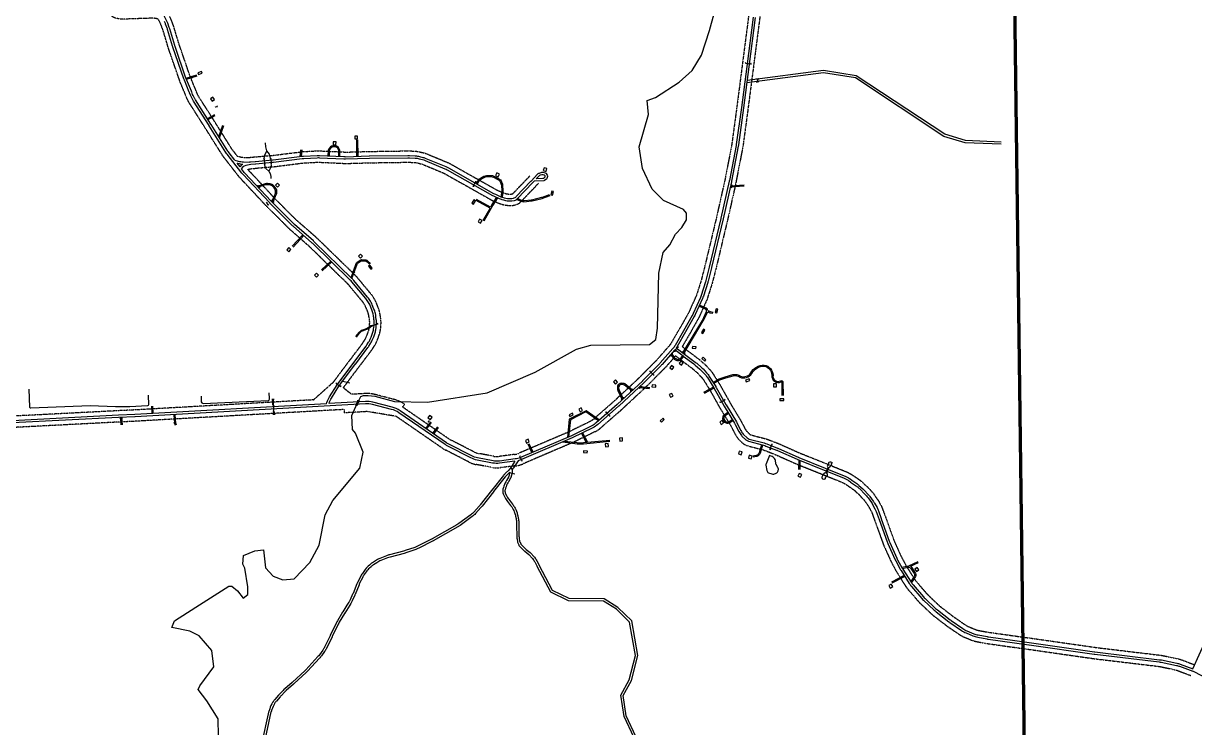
# Model space of a CAD drawing. Header units: inches. Extents: x 2666812 to 2767151, y 580083 to 705712.
# Drawn here: x 2717158 to 2727484, y 628082 to 634287 of the extents above; entities that cross this region are included whole.
import ezdxf

# ---------------------------------------------------------------- set-up
doc = ezdxf.new("R2010")
doc.units = ezdxf.units.IN
doc.header["$MEASUREMENT"] = 0
doc.linetypes.add('PHANTOM', pattern=[2.5, 1.25, -0.25, 0.25, -0.25, 0.25, -0.25])
for name, color, linetype in [('HY-SHORE', 5, 'Continuous'), ('PLD-LANDBASE', 252, 'Continuous'), ('PLD-PAR', 1, 'Continuous')]:
    doc.layers.add(name, color=color, linetype=linetype)
doc.layers.add('PLD-REMOTE-BOUNDARY', color=40, linetype='Continuous', lineweight=80)

# ---------------------------------------------------------------- blocks, each defined once
blk = doc.blocks.new('DRWAYCULVERT')
for p, q in [((-13, 2), (-10, 0)), ((-10, 0), (-13, -2)), ((-10, 0), (10, 0)), ((13, 2), (10, 0)), ((10, 0), (13, -2))]:
    blk.add_line(p, q)
blk = doc.blocks.new('CULVERT')
for p, q in [((-52, 7), (-41, 0)), ((-41, 0), (-52, -7)), ((-41, 0), (41, 0)), ((52, 7), (41, 0)), ((41, 0), (52, -7))]:
    blk.add_line(p, q)
blk = doc.blocks.new('DWELLING2')
blk.add_lwpolyline([(28, -26), (28, 26), (-23, 26), (-23, -26)], close=True)
blk = doc.blocks.new('HOUSETRL')
blk.add_lwpolyline([(-34, -15), (34, -15), (34, 15), (-34, 15)], close=True)

msp = doc.modelspace()

# ---------------------------------------------------------------- linework, layer by layer
at = {"layer": 'HY-SHORE'}
for p, q in [((2723208, 634225), (2723248, 634375)), ((2723136, 634007), (2723208, 634225)), ((2723054, 633872), (2723136, 634007)), ((2722939, 633771), (2723054, 633872)), ((2722732, 633635), (2722939, 633771)), ((2722658, 633609), (2722732, 633635)), ((2722668, 633484), (2722658, 633609)), ((2722588, 633200), (2722668, 633484)), ((2722615, 633009), (2722588, 633200)), ((2722701, 632826), (2722615, 633009)), ((2722802, 632728), (2722701, 632826)), ((2722978, 632647), (2722802, 632728)), ((2723004, 632614), (2722978, 632647)), ((2722963, 632488), (2723005, 632555)), ((2723005, 632555), (2723004, 632614)), ((2722906, 632429), (2722963, 632488)), ((2722800, 632269), (2722857, 632337)), ((2722857, 632337), (2722906, 632429)), ((2722760, 632086), (2722800, 632269)), ((2722750, 631602), (2722760, 632086)), ((2722734, 631502), (2722750, 631602)), ((2721671, 631213), (2722035, 631418)), ((2722035, 631418), (2722160, 631453)), ((2722160, 631453), (2722677, 631459)), ((2722677, 631459), (2722734, 631502)), ((2721248, 631032), (2721671, 631213)), ((2720112, 630959), (2720132, 631000)), ((2720132, 631000), (2720156, 631008)), ((2720156, 631008), (2720198, 631009)), ((2720198, 631009), (2720256, 631001)), ((2720256, 631001), (2720431, 630956)), ((2720720, 630949), (2721248, 631032)), ((2720053, 630833), (2720089, 630910)), ((2720089, 630910), (2720095, 630922)), ((2720431, 630956), (2720720, 630949)), ((2720061, 630709), (2720053, 630833)), ((2720086, 630676), (2720061, 630709)), ((2720155, 630510), (2720086, 630676)), ((2720123, 630368), (2720155, 630510)), ((2719885, 630082), (2720123, 630368)), ((2719820, 629956), (2719885, 630082)), ((2719765, 629688), (2719820, 629956)), ((2719199, 629640), (2719274, 629649)), ((2719274, 629649), (2719293, 629491)), ((2719684, 629538), (2719765, 629688)), ((2719092, 629522), (2719100, 629597)), ((2719100, 629597), (2719199, 629640)), ((2719109, 629488), (2719092, 629522)), ((2719136, 629322), (2719109, 629488)), ((2719293, 629491), (2719360, 629417)), ((2719544, 629394), (2719684, 629538)), ((2719360, 629417), (2719444, 629384)), ((2719444, 629384), (2719544, 629394)), ((2718679, 629143), (2718970, 629328)), ((2718970, 629328), (2718995, 629329)), ((2718995, 629329), (2719045, 629288)), ((2719045, 629288), (2719096, 629221)), ((2719096, 629221), (2719137, 629255)), ((2719137, 629255), (2719136, 629322)), ((2718490, 629022), (2718679, 629143)), ((2718466, 628963), (2718490, 629022)), ((2718625, 628932), (2718466, 628963)), ((2718709, 628891), (2718625, 628932)), ((2718818, 628760), (2718709, 628891)), ((2718837, 628618), (2718818, 628760)), ((2718714, 628450), (2718837, 628618)), ((2718698, 628416), (2718714, 628450)), ((2718774, 628317), (2718698, 628416)), ((2718876, 628160), (2718774, 628317)), ((2718880, 627852), (2718876, 628160))]:
    msp.add_line(p, q, dxfattribs=at)
for points in [[(2717996, 630908), (2717969, 630907), (2717747, 630918, 0.022536), (2717746, 630918), (2717224, 630897, -0.418354), (2717214, 630906), (2717210, 631065)], [(2718259, 631011), (2718260, 630927, -0.405224), (2718251, 630917), (2718097, 630909), (2717996, 630908)], [(2718724, 631001), (2718726, 630953, 0.412262), (2718742, 630939), (2719315, 630964, 0.428866), (2719329, 630981), (2719325, 631031)], [(2723735, 630480), (2723706, 630406, 0.136121), (2723705, 630393), (2723712, 630347, 0.259759), (2723728, 630328), (2723756, 630317, 0.182106), (2723774, 630316), (2723795, 630324, 0.286358), (2723812, 630345), (2723814, 630359, 0.167035), (2723810, 630374), (2723795, 630399, -0.113465), (2723792, 630410), (2723790, 630436, 0.189603), (2723781, 630452), (2723768, 630464, 0.098215), (2723752, 630474), (2723735, 630480)]]:
    msp.add_lwpolyline(points, format="xyb", dxfattribs=at)
at = {"layer": 'PLD-LANDBASE'}
for p, q in [((2720036, 631116), (2719964, 631136)), ((2720090, 630925), (2720085, 630921)), ((2720107, 630961), (2720090, 630925)), ((2720116, 630957), (2720099, 630920)), ((2720100, 630914), (2720099, 630920)), ((2720107, 630961), (2720107, 630968)), ((2720122, 630961), (2720116, 630957)), ((2721490, 630315), (2721456, 630323))]:
    msp.add_line(p, q, dxfattribs=at)
at = {"layer": 'PLD-LANDBASE', "linetype": 'PHANTOM', "flags": 128}
for points in [[(2725864, 643359), (2725854, 643164, 0.015041), (2725854, 643154), (2725858, 642780, -0.002371), (2725858, 642778), (2725858, 642244, -0.018561), (2725857, 642227), (2725834, 641916, 0.006982), (2725834, 641911), (2725821, 641637, 0.016263), (2725821, 641626), (2725826, 641331, 0.006547), (2725826, 641327), (2725837, 641092, 0.001519), (2725837, 641091), (2725852, 640789, -0.015553), (2725853, 640774), (2725851, 640616, -0.00438), (2725851, 640612), (2725849, 640567, -0.048006), (2725844, 640521), (2725834, 640478, -0.016033), (2725830, 640463), (2725822, 640434, -0.046689), (2725805, 640392), (2725792, 640367, -0.07055), (2725753, 640312), (2725721, 640278, -0.026546), (2725703, 640260), (2725652, 640216, -0.033622), (2725626, 640196), (2725572, 640161, -0.05017), (2725529, 640139), (2725401, 640088, -0.017923), (2725385, 640083), (2725237, 640036, 0.003541), (2725235, 640036), (2725101, 639991, 0.023175), (2725088, 639986), (2725068, 639978, 0.024092), (2725054, 639971), (2725052, 639970, 0.063345), (2725020, 639946), (2724996, 639923, 0.037145), (2724980, 639905), (2724947, 639863, 0.035607), (2724934, 639844), (2724887, 639761, 0.021719), (2724880, 639748), (2724854, 639692, 0.022065), (2724849, 639679), (2724797, 639535, 0.015989), (2724794, 639526), (2724759, 639402, 0.016159), (2724756, 639392), (2724719, 639222, 0.020876), (2724717, 639209), (2724696, 639053, 0.014748), (2724695, 639044), (2724679, 638819, 0.010977), (2724679, 638812), (2724670, 638520, 0.004196), (2724670, 638517), (2724665, 638133, 0.001032), (2724665, 638132), (2724662, 637743, -0.006981), (2724662, 637736), (2724649, 637374, -0.01356), (2724648, 637361), (2724639, 637260, -0.016263), (2724637, 637245), (2724620, 637134, -0.021625), (2724616, 637114), (2724581, 636974, -0.027466), (2724574, 636949), (2724517, 636793, -0.014934), (2724512, 636780), (2724388, 636497, -0.009759), (2724384, 636489), (2724260, 636231, -0.001355), (2724259, 636230), (2724124, 635954, -0.002458), (2724123, 635952), (2724031, 635768, 0.016991), (2724026, 635758), (2723949, 635575, 0.003397), (2723948, 635573), (2723868, 635374, 0.016339), (2723865, 635364), (2723796, 635158, 0.000241), (2723796, 635158), (2723764, 635058, 0.023748), (2723760, 635044), (2723739, 634953, 0.015536), (2723737, 634943), (2723699, 634707, 0.007732), (2723698, 634702), (2723650, 634334, 0.000268), (2723650, 634334), (2723594, 633900, -0.000015), (2723594, 633900), (2723547, 633538, -0.001923), (2723547, 633537), (2723503, 633212, -0.01327), (2723501, 633200), (2723441, 632890, -0.008038), (2723440, 632883), (2723367, 632558, -0.003319), (2723366, 632555), (2723264, 632126, -0.00325), (2723263, 632123), (2723233, 632007, -0.014637), (2723229, 631993), (2723191, 631873, -0.028507), (2723182, 631848), (2723118, 631705, -0.024623), (2723107, 631684), (2723031, 631549, -0.001454), (2723030, 631548), (2722967, 631439)], [(2725732, 641204), (2725737, 641087, 0.001519), (2725737, 641086), (2725752, 640783, -0.015553), (2725753, 640775), (2725751, 640617, -0.00438), (2725751, 640615), (2725749, 640569, -0.048006), (2725746, 640543), (2725736, 640499, -0.016033), (2725734, 640491), (2725726, 640462, -0.046689), (2725716, 640438), (2725703, 640412, -0.07055), (2725680, 640380), (2725648, 640346, -0.026546), (2725638, 640336), (2725586, 640292, -0.033622), (2725571, 640280), (2725517, 640245, -0.05017), (2725492, 640232), (2725364, 640181, -0.017923), (2725355, 640178), (2725207, 640132, 0.003541), (2725204, 640131), (2725070, 640086, 0.023175), (2725048, 640078), (2725028, 640069, 0.024092), (2725006, 640058), (2725003, 640057, 0.063345), (2724951, 640018), (2724927, 639995, 0.037145), (2724901, 639967), (2724868, 639924, 0.035607), (2724847, 639894), (2724800, 639810, 0.021719), (2724789, 639790), (2724763, 639734, 0.022065), (2724755, 639713), (2724703, 639569, 0.015989), (2724698, 639553), (2724663, 639430, 0.016159), (2724659, 639414), (2724622, 639244, 0.020876), (2724618, 639222), (2724597, 639066, 0.014748), (2724596, 639051), (2724579, 638826, 0.010977), (2724579, 638815), (2724570, 638523, 0.004196), (2724570, 638519), (2724565, 638134, 0.001032), (2724565, 638133), (2724562, 637744, -0.006981), (2724562, 637740), (2724549, 637378, -0.01356), (2724549, 637370), (2724540, 637269, -0.016263), (2724539, 637260), (2724521, 637150, -0.021625), (2724519, 637138), (2724484, 636998, -0.027466), (2724480, 636983), (2724423, 636828, -0.014934), (2724420, 636820), (2724297, 636537, -0.009759), (2724294, 636532), (2724170, 636275, -0.001355), (2724169, 636274), (2724034, 635998, -0.002458), (2724034, 635997), (2723941, 635813, 0.016991), (2723934, 635797), (2723857, 635614, 0.003397), (2723856, 635610), (2723775, 635412, 0.016339), (2723770, 635396), (2723701, 635189, 0.000241), (2723701, 635189), (2723669, 635089, 0.023748), (2723662, 635066), (2723642, 634975, 0.015536), (2723638, 634959), (2723600, 634723, 0.007732), (2723599, 634715), (2723551, 634347, 0.000268), (2723551, 634347), (2723495, 633913, -0.000015), (2723495, 633913), (2723448, 633551, -0.001923), (2723448, 633550), (2723404, 633226, -0.01327), (2723403, 633219), (2723343, 632909, -0.008038), (2723342, 632905), (2723269, 632580, -0.003319), (2723269, 632578), (2723166, 632150, -0.00325), (2723166, 632148), (2723136, 632031, -0.014637), (2723134, 632023), (2723096, 631903, -0.028507), (2723090, 631888), (2723027, 631746, -0.024623), (2723021, 631734), (2722944, 631599, -0.001454), (2722943, 631598), (2722869, 631470, -0.047948), (2722854, 631449), (2722743, 631322, -0.016084), (2722737, 631315), (2722591, 631168, -0.010266), (2722587, 631164), (2722369, 630961, -0.007781), (2722366, 630958), (2722183, 630798, -0.065435), (2722152, 630778), (2721973, 630690)], [(2719893, 631128, -0.013349), (2719900, 631138), (2720039, 631324, -0.000449), (2720040, 631324), (2720147, 631466, 0.018494), (2720153, 631476), (2720168, 631498, 0.038411), (2720179, 631520), (2720188, 631540, 0.023222), (2720193, 631553), (2720199, 631571, 0.043157), (2720206, 631598), (2720209, 631617, 0.029499), (2720210, 631636), (2720211, 631645, 0.040839), (2720210, 631671), (2720207, 631692, 0.017075), (2720205, 631703), (2720202, 631719, 0.045726), (2720194, 631747), (2720178, 631785, 0.052035), (2720163, 631814), (2720156, 631824, 0.026687), (2720146, 631838), (2720024, 631985, 0.025932), (2720012, 631997), (2719682, 632319, 0.013732), (2719675, 632325), (2719510, 632470, -0.016789), (2719498, 632481), (2719304, 632674, -0.008994), (2719298, 632680), (2719066, 632928, -0.021854), (2719053, 632944), (2718924, 633110, -0.025758), (2718910, 633130), (2718762, 633365, 0.001893), (2718761, 633366), (2718625, 633580, -0.018344), (2718616, 633595), (2718607, 633612, -0.0328), (2718594, 633641), (2718586, 633661, 0.008595), (2718584, 633666), (2718540, 633771, -0.016368), (2718535, 633786), (2718438, 634065, -0.010063), (2718435, 634074), (2718391, 634223, 0.014134), (2718388, 634231), (2718374, 634269, 0.031506), (2718366, 634287), (2718351, 634318), (2718343, 634326, 0.083173), (2718290, 634333), (2718044, 634325, -0.055505), (2717991, 634329), (2717974, 634333, -0.1182), (2717947, 634345), (2717919, 634367, -0.170742), (2717896, 634403), (2717891, 634422, -0.058364), (2717885, 634478), (2717885, 634792, 0.002074), (2717885, 634793), (2717879, 635532, 0.0008), (2717879, 635533), (2717873, 636153, 0.017685), (2717872, 636165), (2717864, 636259, 0.028961), (2717862, 636278), (2717848, 636348, 0.011259), (2717846, 636355), (2717821, 636457, 0.022187), (2717817, 636471), (2717729, 636725, 0.016706), (2717726, 636735), (2717626, 636971)], [(2719044, 633118), (2719003, 633171, -0.025758), (2718994, 633183), (2718847, 633418, 0.001893), (2718846, 633420), (2718709, 633634, -0.018344), (2718704, 633643), (2718695, 633660, -0.0328), (2718687, 633677), (2718680, 633697, 0.008595), (2718676, 633705), (2718632, 633810, -0.016368), (2718629, 633818), (2718533, 634098, -0.010063), (2718531, 634103), (2718486, 634251, 0.014134), (2718482, 634265), (2718468, 634303, 0.031506), (2718455, 634333), (2718448, 634347)], [(2719147, 633105, -0.009983), (2719157, 633107), (2719197, 633111, -0.004496), (2719202, 633111), (2719350, 633124, 0.009885), (2719356, 633124), (2719610, 633156, -0.017048), (2719626, 633158), (2719745, 633164, -0.026387), (2719771, 633164), (2719986, 633154, 0.018562), (2719998, 633153), (2720206, 633159, -0.001973), (2720208, 633159), (2720546, 633164, -0.0203), (2720566, 633164), (2720616, 633161, -0.047313), (2720661, 633153), (2720691, 633146, -0.034885), (2720722, 633135), (2720898, 633062, -0.030097), (2720924, 633049), (2721324, 632824, 0.020295), (2721336, 632818), (2721372, 632802, 0.037604), (2721394, 632793), (2721407, 632789, 0.077649), (2721456, 632783), (2721458, 632783), (2721470, 632786, 0.15044), (2721475, 632789), (2721604, 632923, 0.008204), (2721608, 632927), (2721624, 632945)], [(2719044, 633118), (2719063, 633113, 0.057556), (2719100, 633107), (2719147, 633105)], [(2719136, 633000, -0.056802), (2719167, 633007), (2719208, 633011, -0.004496), (2719210, 633012), (2719358, 633024, 0.009885), (2719369, 633025), (2719622, 633057, -0.017048), (2719632, 633058), (2719751, 633064, -0.026387), (2719766, 633064), (2719981, 633054, 0.018562), (2720000, 633053), (2720209, 633059, -0.001973), (2720210, 633059), (2720548, 633064, -0.0203), (2720559, 633064), (2720610, 633061, -0.047313), (2720636, 633057), (2720666, 633049, -0.034885), (2720684, 633043), (2720860, 632970, -0.030097), (2720875, 632962), (2721275, 632737, 0.020295), (2721294, 632727), (2721330, 632711, 0.037604), (2721366, 632697), (2721379, 632693, 0.077649), (2721459, 632683), (2721470, 632683), (2721497, 632689, 0.15044), (2721543, 632715), (2721677, 632854, 0.008204), (2721682, 632861), (2721699, 632879)], [(2719979, 631077, -0.002488), (2719980, 631078), (2720119, 631264, -0.000449), (2720120, 631264), (2720227, 631406, 0.018494), (2720238, 631422), (2720252, 631444, 0.038411), (2720271, 631479), (2720279, 631499, 0.023222), (2720288, 631521), (2720294, 631539, 0.043157), (2720305, 631582), (2720308, 631602, 0.029499), (2720310, 631632), (2720311, 631642, 0.040839), (2720309, 631684), (2720306, 631705, 0.017075), (2720303, 631722), (2720300, 631739, 0.045726), (2720286, 631784), (2720271, 631822, 0.052035), (2720246, 631870), (2720240, 631880, 0.026687), (2720223, 631902), (2720101, 632049, 0.025932), (2720082, 632069), (2719751, 632391, 0.013732), (2719741, 632401), (2719575, 632545, -0.016789), (2719568, 632551), (2719374, 632745, -0.008994), (2719371, 632749), (2719140, 632997, -0.009), (2719136, 633000, -0.009)], [(2722967, 631439), (2723010, 631406, 0.003171), (2723012, 631405), (2723106, 631334, -0.020895), (2723122, 631322), (2723162, 631286, -0.024236), (2723179, 631269), (2723212, 631234, -0.04789), (2723239, 631198), (2723296, 631108, -0.011389), (2723301, 631099), (2723385, 630950, 0.008451), (2723387, 630945), (2723478, 630795, -0.017224), (2723486, 630781), (2723518, 630719, 0.050064), (2723536, 630692), (2723537, 630691), (2723562, 630666), (2723572, 630661), (2723699, 630628, -0.030398), (2723727, 630619), (2723820, 630583, -0.011731), (2723831, 630578), (2724004, 630501, 0.009472), (2724009, 630499), (2724241, 630406, -0.0004), (2724241, 630406), (2724410, 630338, -0.020942), (2724428, 630330), (2724439, 630324, -0.035626), (2724468, 630307), (2724484, 630296, 0.000998), (2724484, 630296), (2724528, 630266, -0.032899), (2724552, 630246), (2724586, 630215, -0.021124), (2724601, 630201), (2724635, 630165, -0.031865), (2724654, 630141), (2724682, 630101, -0.029829), (2724698, 630077), (2724719, 630039, -0.037399), (2724733, 630006), (2724759, 629937, -0.002049), (2724760, 629935), (2724830, 629740, 0.018824), (2724834, 629728), (2724896, 629591, 0.020125), (2724902, 629580), (2724941, 629507, 0.016127), (2724946, 629498), (2725019, 629384, 0.036697), (2725033, 629366), (2725125, 629259, 0.025147), (2725136, 629248), (2725228, 629160, 0.025444), (2725240, 629150), (2725354, 629062, 0.01354), (2725361, 629057), (2725462, 628987, 0.053099), (2725492, 628971), (2725552, 628946, 0.050782), (2725583, 628937), (2725664, 628922, 0.012528), (2725672, 628921), (2726031, 628871, -0.001262), (2726032, 628871), (2726606, 628789, 0.005765), (2726610, 628788), (2727180, 628720, -0.022357), (2727201, 628717), (2727336, 628688, -0.038318), (2727372, 628678), (2727482, 628636)], [(2722908, 631358), (2722950, 631326, 0.003171), (2722952, 631324), (2723046, 631254, -0.020895), (2723055, 631247), (2723096, 631211, -0.024236), (2723106, 631201), (2723138, 631166, -0.04789), (2723155, 631145), (2723211, 631055, -0.011389), (2723214, 631050), (2723297, 630901, 0.008451), (2723302, 630893), (2723393, 630744, -0.017224), (2723398, 630735), (2723430, 630673, 0.050064), (2723458, 630630), (2723462, 630624), (2723502, 630585), (2723535, 630567), (2723674, 630531, -0.030398), (2723690, 630526), (2723784, 630490, -0.011731), (2723790, 630487), (2723963, 630410, 0.009472), (2723972, 630406), (2724204, 630313, -0.0004), (2724204, 630313), (2724373, 630245, -0.020942), (2724383, 630240), (2724394, 630235, -0.035626), (2724411, 630225), (2724426, 630214, 0.000998), (2724427, 630213), (2724471, 630183, -0.032899), (2724485, 630172), (2724519, 630141, -0.021124), (2724527, 630133), (2724561, 630096, -0.031865), (2724573, 630083), (2724601, 630043, -0.029829), (2724610, 630029), (2724631, 629991, -0.037399), (2724640, 629972), (2724665, 629902, -0.002049), (2724666, 629901), (2724736, 629706, 0.018824), (2724743, 629688), (2724805, 629550, 0.020125), (2724814, 629532), (2724853, 629459, 0.016127), (2724862, 629445), (2724934, 629331, 0.036697), (2724957, 629300), (2725049, 629194, 0.025147), (2725067, 629175), (2725159, 629088, 0.025444), (2725179, 629070), (2725293, 628983, 0.01354), (2725305, 628974), (2725406, 628905, 0.053099), (2725454, 628879), (2725514, 628854, 0.050782), (2725565, 628839), (2725645, 628824, 0.012528), (2725658, 628822), (2726017, 628772, -0.001262), (2726018, 628772), (2726592, 628690, 0.005765), (2726598, 628689), (2727168, 628621, -0.022357), (2727181, 628619), (2727316, 628590, -0.038318), (2727336, 628584), (2727452, 628540)]]:
    msp.add_lwpolyline(points, format="xyb", dxfattribs=at)
at = {"layer": 'PLD-LANDBASE'}
for points in [[(2719021, 633083), (2718971, 633147, -0.025758), (2718960, 633162), (2718813, 633397, 0.001893), (2718812, 633398), (2718676, 633613, -0.018344), (2718669, 633624), (2718660, 633641, -0.0328), (2718650, 633662), (2718642, 633683, 0.008595), (2718639, 633690), (2718595, 633794, -0.016368), (2718591, 633805), (2718495, 634085, -0.010063), (2718493, 634092), (2718448, 634240, 0.014134), (2718444, 634252), (2718431, 634289, 0.031506), (2718420, 634314), (2718400, 634353), (2718381, 634373)], [(2719831, 630936), (2719834, 630948, -0.068046), (2719857, 630997), (2719924, 631102, -0.019062), (2719932, 631114), (2720071, 631300, -0.000449), (2720072, 631300), (2720179, 631442, 0.018494), (2720187, 631454), (2720201, 631477, 0.038411), (2720216, 631504), (2720225, 631523, 0.023222), (2720231, 631541), (2720237, 631558, 0.043157), (2720245, 631592), (2720248, 631611, 0.029499), (2720250, 631634), (2720251, 631644, 0.040839), (2720249, 631677), (2720247, 631697, 0.017075), (2720244, 631711), (2720241, 631727, 0.045726), (2720231, 631762), (2720216, 631800, 0.052035), (2720196, 631837), (2720190, 631846, 0.026687), (2720177, 631864), (2720054, 632010, 0.025932), (2720040, 632026), (2719709, 632348, 0.013732), (2719701, 632355), (2719536, 632500, -0.016789), (2719526, 632509), (2719332, 632702, -0.008994), (2719327, 632708), (2719096, 632956, -0.021854), (2719084, 632969), (2718955, 633134, -0.025758), (2718943, 633151), (2718796, 633386, 0.001893), (2718795, 633388), (2718659, 633602, -0.018344), (2718651, 633614), (2718642, 633631, -0.0328), (2718631, 633655), (2718623, 633675, 0.008595), (2718621, 633682), (2718577, 633787, -0.016368), (2718572, 633799), (2718476, 634078, -0.010063), (2718474, 634086), (2718429, 634234, 0.014134), (2718425, 634245), (2718412, 634282, 0.031506), (2718402, 634305)], [(2723591, 634342), (2723535, 633907, -0.000015), (2723535, 633907), (2723488, 633546, -0.001923), (2723488, 633545), (2723443, 633221, -0.01327), (2723442, 633211), (2723382, 632902, -0.008038), (2723381, 632896), (2723308, 632571, -0.003319), (2723308, 632569), (2723205, 632140, -0.00325), (2723205, 632138), (2723175, 632021, -0.014637), (2723172, 632011), (2723134, 631891, -0.028507), (2723127, 631872), (2723063, 631730, -0.024623), (2723055, 631714), (2722978, 631579, -0.001454), (2722978, 631578), (2722904, 631450, -0.047948), (2722884, 631422), (2722773, 631295, -0.016084), (2722766, 631287), (2722620, 631140, -0.010266), (2722615, 631135), (2722396, 630932, -0.007781), (2722392, 630928), (2722209, 630768, -0.065435), (2722170, 630742), (2721989, 630653)], [(2723611, 634339), (2723555, 633905, -0.000015), (2723555, 633905), (2723508, 633544, -0.001923), (2723508, 633542), (2723463, 633218, -0.01327), (2723461, 633207), (2723402, 632898, -0.008038), (2723401, 632891), (2723328, 632566, -0.003319), (2723327, 632564), (2723225, 632136, -0.00325), (2723224, 632133), (2723194, 632016, -0.014637), (2723191, 632005), (2723153, 631885, -0.028507), (2723145, 631864), (2723082, 631721, -0.024623), (2723073, 631704), (2722996, 631569, -0.001454), (2722995, 631568), (2722921, 631440, -0.016551), (2722914, 631429)], [(2719949, 633115), (2719949, 633165, 0.110618), (2719946, 633176), (2719937, 633194, 0.278254), (2719916, 633208), (2719886, 633209, 0.233485), (2719865, 633200), (2719851, 633182, 0.162807), (2719845, 633167), (2719843, 633121)], [(2719939, 633116), (2719939, 633163, 0.110618), (2719936, 633174), (2719931, 633185, 0.278254), (2719909, 633199), (2719890, 633199, 0.233485), (2719870, 633190), (2719861, 633179, 0.162807), (2719855, 633164), (2719853, 633120)], [(2719021, 633083), (2719053, 633074, 0.057556), (2719098, 633067), (2719150, 633065)], [(2719042, 633056), (2719048, 633055, 0.052191), (2719093, 633047, 0.052191)], [(2719081, 633006), (2719100, 633027, -0.101759), (2719105, 633031), (2719108, 633032, -0.079275), (2719163, 633047), (2719204, 633051, -0.004496), (2719207, 633051), (2719355, 633064, 0.009885), (2719364, 633065), (2719617, 633097, -0.017048), (2719630, 633098), (2719749, 633104, -0.026387), (2719768, 633104), (2719983, 633094, 0.018562), (2719999, 633093), (2720208, 633099, -0.001973), (2720209, 633099), (2720547, 633104, -0.0203), (2720562, 633104), (2720612, 633101, -0.047313), (2720646, 633095), (2720676, 633088, -0.034885), (2720699, 633080), (2720875, 633007, -0.030097), (2720895, 632997), (2721294, 632772, 0.020295), (2721310, 632764), (2721346, 632747, 0.037604), (2721377, 632736), (2721391, 632732, 0.077649), (2721458, 632723), (2721465, 632723), (2721489, 632728, 0.15044), (2721515, 632743), (2721648, 632882, 0.008204), (2721653, 632887), (2721661, 632896)], [(2719150, 633065, -0.014214), (2719161, 633067), (2719202, 633071, -0.004496), (2719205, 633071), (2719353, 633084, 0.009885), (2719361, 633085), (2719615, 633116, -0.017048), (2719628, 633118), (2719748, 633124, -0.026387), (2719769, 633124), (2719984, 633114, 0.018562), (2719999, 633113), (2720207, 633119, -0.001973), (2720209, 633119), (2720547, 633124, -0.0203), (2720563, 633124), (2720613, 633121, -0.047313), (2720651, 633115), (2720681, 633107, -0.034885), (2720707, 633098), (2720883, 633025, -0.030097), (2720905, 633015), (2721304, 632789, 0.020295), (2721319, 632782), (2721355, 632765, 0.037604), (2721383, 632755), (2721396, 632751, 0.077649), (2721457, 632743), (2721463, 632743), (2721479, 632747, 0.15044), (2721504, 632761), (2721633, 632896, 0.008204), (2721638, 632901), (2721687, 632955, -0.123053), (2721707, 632969), (2721728, 632976, -0.152736), (2721737, 632977), (2721759, 632971, -0.207528), (2721768, 632964), (2721776, 632949, -0.19877), (2721778, 632937), (2721772, 632920, -0.195864), (2721765, 632911), (2721751, 632903, -0.1129), (2721745, 632901), (2721661, 632896)], [(2719852, 630938), (2719853, 630942, -0.068046), (2719874, 630986), (2719940, 631091, -0.019062), (2719948, 631102), (2720087, 631288, -0.000449), (2720088, 631288), (2720195, 631430, 0.018494), (2720204, 631444), (2720218, 631466, 0.038411), (2720234, 631496), (2720243, 631515, 0.023222), (2720250, 631534), (2720256, 631552, 0.043157), (2720265, 631588), (2720268, 631608, 0.029499), (2720270, 631634), (2720271, 631643, 0.040839), (2720269, 631679), (2720266, 631700, 0.017075), (2720264, 631715), (2720261, 631731, 0.045726), (2720249, 631770), (2720234, 631807, 0.052035), (2720213, 631848), (2720206, 631858, 0.026687), (2720192, 631876), (2720070, 632023, 0.025932), (2720054, 632040), (2719723, 632362, 0.013732), (2719715, 632370), (2719549, 632515, -0.016789), (2719540, 632523), (2719346, 632717, -0.008994), (2719342, 632721), (2719110, 632969, -0.021854), (2719100, 632981), (2719081, 633006)], [(2721680, 632918), (2721698, 632938, -0.123053), (2721718, 632952), (2721729, 632955, -0.152736), (2721738, 632956), (2721745, 632954, -0.207528), (2721755, 632947), (2721755, 632946, -0.19877), (2721756, 632935), (2721756, 632933, -0.195864), (2721748, 632925), (2721745, 632923, -0.1129), (2721739, 632921), (2721680, 632918)], [(2719357, 632706), (2719388, 632780, 0.100179), (2719392, 632800), (2719392, 632808, 0.183994), (2719379, 632841), (2719365, 632857, 0.186656), (2719333, 632874), (2719311, 632876, 0.104622), (2719290, 632874), (2719220, 632851)], [(2719349, 632714), (2719378, 632782, 0.100179), (2719382, 632802), (2719382, 632804, 0.183994), (2719369, 632838), (2719360, 632848, 0.186656), (2719328, 632864), (2719312, 632866, 0.104622), (2719291, 632864), (2719228, 632843)], [(2721150, 632876), (2721173, 632910, -0.111703), (2721189, 632925), (2721217, 632940, -0.129141), (2721242, 632947), (2721283, 632947, -0.116388), (2721305, 632942), (2721348, 632920, -0.195049), (2721373, 632892), (2721381, 632870, -0.072794), (2721383, 632856), (2721385, 632817, -0.043454), (2721385, 632808), (2721378, 632756)], [(2721158, 632872), (2721180, 632902, -0.111703), (2721196, 632917), (2721220, 632930, -0.129141), (2721245, 632937), (2721280, 632937, -0.116388), (2721303, 632932), (2721340, 632913, -0.195049), (2721365, 632885), (2721371, 632868, -0.072794), (2721373, 632854), (2721375, 632817, -0.043454), (2721375, 632808), (2721368, 632760)], [(2721507, 632736), (2721547, 632720, 0.126412), (2721571, 632716), (2721637, 632723, 0.033491), (2721644, 632724), (2721732, 632745, 0.034779), (2721738, 632747), (2721801, 632772)], [(2721516, 632744), (2721548, 632730, 0.126412), (2721573, 632726), (2721635, 632733, 0.033491), (2721642, 632734), (2721729, 632755, 0.034779), (2721735, 632757), (2721797, 632781)], [(2720048, 632046), (2720092, 632171, -0.15325), (2720101, 632183), (2720126, 632201, -0.17568), (2720143, 632206), (2720177, 632203, -0.176097), (2720192, 632196), (2720217, 632172)], [(2720055, 632039), (2720101, 632165, -0.15325), (2720110, 632177), (2720129, 632191, -0.17568), (2720145, 632196), (2720172, 632194, -0.176097), (2720188, 632186), (2720210, 632165)], [(2722973, 631384), (2723144, 631670), (2723181, 631748, 0.336005), (2723177, 631766), (2723172, 631770), (2723114, 631795)], [(2723193, 631757, 0.19739), (2723186, 631771), (2723177, 631779), (2723118, 631804)], [(2720232, 631626), (2720224, 631623, 0.078894), (2720220, 631621), (2720208, 631612), (2720190, 631600, -0.068567), (2720187, 631598), (2720164, 631591), (2720140, 631582, 0.066102), (2720137, 631580), (2720120, 631567, 0.058495), (2720117, 631565), (2720102, 631547), (2720087, 631527)], [(2720234, 631620), (2720227, 631617, 0.078894), (2720223, 631615), (2720212, 631606), (2720193, 631594, -0.068567), (2720190, 631592), (2720167, 631585), (2720144, 631576, 0.066102), (2720140, 631574), (2720124, 631562, 0.058495), (2720122, 631560), (2720107, 631542), (2720093, 631523)], [(2722902, 631413, -0.00635), (2722899, 631409), (2722789, 631282, -0.016084), (2722780, 631273), (2722634, 631126, -0.010266), (2722628, 631120), (2722410, 630917, -0.007781), (2722405, 630913), (2722222, 630753, -0.065435), (2722179, 630724), (2721997, 630635)], [(2722902, 631413), (2722974, 631358, 0.003171), (2722976, 631356), (2723070, 631286, -0.020895), (2723082, 631277), (2723123, 631241, -0.024236), (2723135, 631228), (2723168, 631194, -0.04789), (2723188, 631166), (2723245, 631076, -0.011389), (2723249, 631069), (2723332, 630921, 0.008451), (2723336, 630914), (2723427, 630764, -0.017224), (2723433, 630753), (2723465, 630692, 0.050064), (2723489, 630655), (2723492, 630651), (2723526, 630618), (2723550, 630605), (2723684, 630570, -0.030398), (2723705, 630563), (2723799, 630527, -0.011731), (2723806, 630524), (2723979, 630446, 0.009472), (2723987, 630443), (2724219, 630350, -0.0004), (2724219, 630350), (2724388, 630282, -0.020942), (2724401, 630276), (2724412, 630271, -0.035626), (2724434, 630258), (2724449, 630247, 0.000998), (2724450, 630246), (2724493, 630216, -0.032899), (2724512, 630202), (2724546, 630171, -0.021124), (2724557, 630160), (2724591, 630124, -0.031865), (2724605, 630106), (2724634, 630066, -0.029829), (2724645, 630048), (2724666, 630010, -0.037399), (2724677, 629985), (2724703, 629916, -0.002049), (2724703, 629915), (2724774, 629719, 0.018824), (2724780, 629704), (2724841, 629567, 0.020125), (2724849, 629551), (2724889, 629478, 0.016127), (2724896, 629466), (2724968, 629352, 0.036697), (2724987, 629326), (2725079, 629220, 0.025147), (2725094, 629204), (2725187, 629117, 0.025444), (2725204, 629102), (2725318, 629014, 0.01354), (2725327, 629007), (2725428, 628938, 0.053099), (2725469, 628916), (2725529, 628891, 0.050782), (2725572, 628878), (2725653, 628863, 0.012528), (2725664, 628861), (2726023, 628812, -0.001262), (2726024, 628812), (2726598, 628729, 0.005765), (2726603, 628729), (2727173, 628661, -0.022357), (2727189, 628658), (2727324, 628629, -0.038318), (2727350, 628622), (2727467, 628578)], [(2722914, 631429), (2722986, 631374, 0.003171), (2722988, 631372), (2723082, 631302, -0.020895), (2723095, 631292), (2723136, 631256, -0.024236), (2723150, 631242), (2723182, 631207, -0.04789), (2723205, 631177), (2723262, 631087, -0.011389), (2723266, 631079), (2723350, 630930, 0.008451), (2723353, 630925), (2723444, 630775, -0.017224), (2723451, 630763), (2723483, 630701, 0.050064), (2723505, 630667), (2723507, 630665), (2723538, 630634), (2723557, 630623), (2723689, 630590, -0.030398), (2723712, 630582), (2723806, 630545, -0.011731), (2723815, 630542), (2723988, 630465, 0.009472), (2723995, 630462), (2724226, 630369, -0.0004), (2724226, 630369), (2724395, 630301, -0.020942), (2724410, 630294), (2724421, 630288, -0.035626), (2724446, 630274), (2724461, 630263, 0.000998), (2724461, 630263), (2724505, 630233, -0.032899), (2724525, 630216), (2724559, 630186, -0.021124), (2724571, 630174), (2724605, 630137, -0.031865), (2724621, 630118), (2724650, 630078, -0.029829), (2724663, 630058), (2724684, 630020, -0.037399), (2724696, 629992), (2724722, 629923, -0.002049), (2724722, 629922), (2724792, 629726, 0.018824), (2724798, 629712), (2724859, 629575, 0.020125), (2724866, 629560), (2724906, 629488, 0.016127), (2724913, 629477), (2724985, 629363, 0.036697), (2725002, 629339), (2725094, 629233, 0.025147), (2725108, 629219), (2725200, 629131, 0.025444), (2725216, 629118), (2725330, 629030, 0.01354), (2725339, 629024), (2725440, 628954, 0.053099), (2725477, 628934), (2725537, 628909, 0.050782), (2725576, 628898), (2725656, 628883, 0.012528), (2725666, 628881), (2726025, 628832, -0.001262), (2726026, 628831), (2726601, 628749, 0.005765), (2726605, 628749), (2727175, 628680, -0.022357), (2727193, 628678), (2727328, 628649, -0.038318), (2727358, 628640), (2727468, 628599)], [(2722864, 631369), (2722890, 631336, 0.115454), (2722908, 631322), (2722918, 631318, 0.186921), (2722936, 631317), (2722949, 631321, 0.15856), (2722962, 631330), (2722980, 631354)], [(2722871, 631377), (2722897, 631344, 0.115454), (2722915, 631330), (2722918, 631329, 0.186921), (2722936, 631327), (2722943, 631330, 0.15856), (2722956, 631339), (2722972, 631360)], [(2723346, 631174), (2723412, 631192, -0.235343), (2723480, 631178, 0.328495), (2723572, 631207, -0.287935), (2723690, 631277, -0.349044), (2723767, 631187, 0.610166), (2723835, 631138, -0.629242), (2723854, 631124), (2723856, 631007)], [(2723350, 631165), (2723415, 631182, -0.2415), (2723476, 631169, 0.336355), (2723581, 631202, -0.287688), (2723689, 631267, -0.343545), (2723757, 631188, 0.604259), (2723840, 631129, -0.718493), (2723844, 631125), (2723846, 631007)], [(2722529, 631055), (2722460, 631110, 0.158446), (2722446, 631115), (2722429, 631116, 0.204726), (2722411, 631109), (2722403, 631102, 0.209897), (2722395, 631083), (2722395, 631072, 0.106624), (2722400, 631051), (2722438, 630971)], [(2722521, 631048), (2722457, 631100, 0.158446), (2722442, 631105), (2722433, 631106, 0.204726), (2722415, 631099), (2722413, 631097, 0.209897), (2722405, 631079), (2722405, 631074, 0.106624), (2722410, 631054), (2722446, 630978)], [(2723238, 631124), (2723285, 631151, -0.045069), (2723293, 631155), (2723346, 631174)], [(2723244, 631116), (2723289, 631142, -0.045069), (2723298, 631146), (2723350, 631165)], [(2719831, 630936), (2718141, 630841, -0.001337), (2718140, 630841), (2717997, 630834), (2717061, 630786, 0.052929), (2717015, 630779), (2716787, 630718, 0.045371), (2716749, 630704), (2716469, 630571, 0.050977), (2716430, 630547), (2716281, 630434), (2715967, 630194), (2715272, 629653, 0.072958), (2715226, 629605)], [(2721492, 630429), (2721357, 630412, -0.078101), (2721295, 630413), (2721158, 630439, -0.071257), (2721104, 630458), (2720899, 630562, -0.033117), (2720876, 630576), (2720468, 630857, 0.08788), (2720404, 630886), (2720235, 630930, 0.077367), (2720174, 630936), (2718142, 630821, -0.001337), (2718141, 630821), (2717997, 630814), (2717062, 630766, 0.052929), (2717020, 630760), (2716792, 630698, 0.045371), (2716758, 630686), (2716477, 630553, 0.050977), (2716442, 630531), (2716293, 630419), (2715979, 630178), (2715284, 629638, 0.026115), (2715269, 629624)], [(2721989, 630653), (2721542, 630462, -0.069781), (2721494, 630449), (2721355, 630431, -0.078101), (2721299, 630433), (2721161, 630459, -0.071257), (2721113, 630476), (2720908, 630580, -0.033117), (2720887, 630592), (2720479, 630874, 0.08788), (2720409, 630905), (2720240, 630949, 0.077367), (2720173, 630956), (2719852, 630938)], [(2723370, 630859), (2723335, 630836, 0.205744), (2723324, 630820), (2723323, 630810, 0.153011), (2723325, 630796), (2723331, 630782, 0.216035), (2723346, 630769), (2723360, 630765, 0.210453), (2723380, 630767), (2723413, 630787)], [(2723375, 630850), (2723344, 630830, 0.205744), (2723334, 630814), (2723333, 630812, 0.153011), (2723335, 630797), (2723338, 630791, 0.216035), (2723354, 630777), (2723359, 630776, 0.210453), (2723379, 630778), (2723408, 630796)], [(2721997, 630635), (2721550, 630444, -0.040838), (2721519, 630433, -0.040838)], [(2721913, 630599), (2722041, 630583, 0.053824), (2722095, 630583), (2722329, 630605)], [(2721931, 630607), (2722041, 630593, 0.053824), (2722095, 630593), (2722328, 630615)], [(2723666, 630575), (2723646, 630504, -0.128536), (2723639, 630494), (2723632, 630486, -0.152515), (2723619, 630479), (2723589, 630474)], [(2723675, 630572), (2723655, 630499, -0.128536), (2723648, 630488), (2723637, 630477, -0.152515), (2723624, 630470), (2723591, 630464)], [(2721492, 630429), (2721462, 630382, -0.055299), (2721437, 630351), (2721408, 630323, 0.030255), (2721390, 630303), (2721287, 630174, 0.002941), (2721286, 630172), (2721186, 630044, -0.018957), (2721177, 630034), (2721130, 629981, -0.050744), (2721102, 629957), (2720996, 629879, -0.029751), (2720978, 629868), (2720761, 629745, -0.009813), (2720755, 629742), (2720634, 629680, -0.035618), (2720610, 629670), (2720524, 629641, -0.019334), (2720510, 629637), (2720387, 629605, 0.032151), (2720360, 629596), (2720301, 629572, 0.051037), (2720262, 629552), (2720235, 629534, 0.036416), (2720209, 629514), (2720197, 629503, 0.056399), (2720164, 629466), (2720147, 629441, 0.040262), (2720129, 629411), (2720104, 629361, 0.016802), (2720098, 629348), (2720064, 629263, -0.009768), (2720061, 629257), (2720039, 629208, -0.034488), (2720027, 629186), (2720011, 629161)], [(2721519, 630433), (2721479, 630371, -0.022225), (2721468, 630357, -0.022225)], [(2724249, 630379), (2724247, 630385, -0.240775), (2724248, 630389), (2724253, 630394, 0.073181), (2724254, 630396), (2724259, 630406, 0.128947), (2724259, 630408), (2724259, 630415, -0.295819), (2724261, 630420), (2724270, 630424, -0.211507), (2724274, 630425), (2724282, 630422, -0.311651), (2724285, 630417), (2724285, 630412, -0.229941), (2724284, 630409), (2724282, 630408, 0.284882), (2724281, 630403), (2724282, 630397, -0.339032), (2724280, 630391), (2724274, 630388, 0.11226), (2724272, 630387), (2724263, 630374)], [(2721446, 630332), (2721422, 630309, 0.030255), (2721406, 630291), (2721303, 630162, 0.002941), (2721302, 630160), (2721202, 630032, -0.018957), (2721192, 630020), (2721144, 629968, -0.050744), (2721114, 629941), (2721008, 629863, -0.029751), (2720988, 629850), (2720771, 629728, -0.009813), (2720764, 629724), (2720643, 629663, -0.035618), (2720617, 629651), (2720530, 629622, -0.019334), (2720515, 629617), (2720392, 629585, 0.032151), (2720368, 629577), (2720309, 629554, 0.051037), (2720273, 629535), (2720246, 629517, 0.036416), (2720223, 629499), (2720210, 629488, 0.056399), (2720180, 629455), (2720163, 629430, 0.040262), (2720147, 629402), (2720122, 629353, 0.016802), (2720117, 629340), (2720083, 629256, -0.009768), (2720080, 629249), (2720057, 629200, -0.034488), (2720044, 629175), (2720035, 629161)], [(2721446, 630332, -0.031761), (2721441, 630310), (2721437, 630294, -0.063818), (2721434, 630288), (2721417, 630258, 0.014317), (2721411, 630247), (2721406, 630238, 0.068152), (2721386, 630182), (2721384, 630172, 0.079816), (2721384, 630165), (2721386, 630149, 0.087771), (2721388, 630141), (2721403, 630111, 0.051182), (2721427, 630073), (2721454, 630039, -0.041946), (2721471, 630014), (2721476, 630005, -0.033036), (2721486, 629984), (2721489, 629976, -0.044069), (2721498, 629945), (2721502, 629924, -0.045298), (2721505, 629892), (2721506, 629856, 0.000346), (2721506, 629855), (2721507, 629776, 0.03945), (2721510, 629741), (2721513, 629721, 0.056295), (2721515, 629716), (2721525, 629691, 0.089632), (2721530, 629684), (2721555, 629657, 0.037247), (2721580, 629635), (2721613, 629608)], [(2721468, 630357), (2721468, 630351, -0.058524), (2721461, 630305), (2721455, 630286, -0.063818), (2721453, 630280), (2721434, 630248, 0.014317), (2721429, 630238), (2721424, 630229, 0.068152), (2721406, 630178), (2721404, 630172, 0.079816), (2721404, 630164), (2721405, 630155, 0.087771), (2721407, 630147), (2721421, 630120, 0.051182), (2721443, 630085), (2721470, 630051, -0.041946), (2721489, 630023), (2721493, 630015, -0.033036), (2721504, 629991), (2721507, 629983, -0.044069), (2721517, 629949), (2721521, 629928, -0.045298), (2721525, 629892), (2721526, 629856, 0.000346), (2721526, 629856), (2721527, 629776, 0.03945), (2721530, 629744), (2721533, 629727, 0.056295), (2721534, 629722), (2721543, 629702, 0.089632), (2721547, 629695), (2721570, 629671, 0.037247), (2721592, 629651), (2721626, 629624)], [(2724228, 630326), (2724214, 630317, 0.070679), (2724213, 630316), (2724203, 630303, 0.101459), (2724202, 630301), (2724198, 630288, 0.132122), (2724198, 630286), (2724200, 630278, 0.253145), (2724203, 630275), (2724214, 630271, 0.153382), (2724217, 630271), (2724225, 630273, 0.340124), (2724229, 630278), (2724229, 630283, -0.191499), (2724230, 630287), (2724235, 630293, -0.063569), (2724236, 630294), (2724244, 630299, 0.243238), (2724247, 630303), (2724247, 630310, 0.087844), (2724246, 630312), (2724244, 630320)], [(2721613, 629608), (2721647, 629571, -0.048718), (2721667, 629542), (2721689, 629501)], [(2721626, 629624), (2721663, 629583, -0.048718), (2721685, 629551), (2721704, 629513)], [(2724903, 629494), (2724961, 629507, -0.031735), (2724964, 629508, -0.031735)], [(2724908, 629485), (2724957, 629496, -0.316022), (2724983, 629485), (2725012, 629439, -0.299403), (2725011, 629412), (2724982, 629368)], [(2724980, 629504, -0.110627), (2724988, 629496), (2725024, 629439, -0.299403), (2725023, 629412), (2724987, 629359)], [(2720011, 629161), (2719974, 629101, 0.004744), (2719972, 629098), (2719926, 629022, 0.024689), (2719915, 629003), (2719862, 628892, -0.002904), (2719862, 628890), (2719812, 628789, -0.040609), (2719797, 628764), (2719769, 628724, -0.030998), (2719755, 628707), (2719649, 628592, -0.020862), (2719639, 628582), (2719532, 628483, -0.008111), (2719527, 628480), (2719462, 628423, 0.021863), (2719448, 628410), (2719416, 628377, 0.016233), (2719406, 628366), (2719374, 628329, 0.035288), (2719356, 628304), (2719355, 628303, 0.070377), (2719330, 628247), (2719324, 628228)], [(2720035, 629161), (2719991, 629091, 0.004744), (2719989, 629088), (2719943, 629011, 0.024689), (2719933, 628994), (2719881, 628883, -0.002904), (2719880, 628881), (2719830, 628780, -0.040609), (2719813, 628752), (2719785, 628713, -0.030998), (2719769, 628693), (2719664, 628579, -0.020862), (2719652, 628567), (2719545, 628469, -0.008111), (2719540, 628464), (2719475, 628408, 0.021863), (2719463, 628396), (2719430, 628363, 0.016233), (2719421, 628353), (2719389, 628316, 0.035288), (2719372, 628293), (2719372, 628292, 0.070377), (2719349, 628241), (2719343, 628221)], [(2719076, 626739), (2719083, 626773, -0.095168), (2719090, 626791), (2719217, 626992, 0.107085), (2719225, 627012), (2719253, 627212, -0.042242), (2719255, 627221), (2719292, 627338, -0.06955), (2719298, 627350), (2719397, 627499, 0.069073), (2719403, 627511), (2719428, 627590, 0.120442), (2719429, 627613), (2719408, 627737, 0.165992), (2719393, 627765), (2719273, 627875, -0.266171), (2719258, 627923), (2719324, 628228)], [(2719095, 626735), (2719101, 626766, -0.095168), (2719108, 626783), (2719236, 626985, 0.107085), (2719244, 627005), (2719272, 627208, -0.042242), (2719274, 627216), (2719310, 627329, -0.06955), (2719316, 627342), (2719415, 627490, 0.069073), (2719421, 627502), (2719448, 627588, 0.120442), (2719450, 627612), (2719427, 627747, 0.165992), (2719411, 627775), (2719295, 627882, -0.266171), (2719280, 627930), (2719343, 628221)]]:
    msp.add_lwpolyline(points, format="xyb", dxfattribs=at)
for points in [[(2718592, 633804), (2718687, 633835)], [(2718595, 633795), (2718690, 633826)], [(2718633, 633820), (2718641, 633822), (2718638, 633807), (2718645, 633809)], [(2725779, 633222), (2725461, 633235), (2725274, 633292), (2724493, 633807), (2724213, 633852), (2723536, 633764)], [(2725780, 633242), (2725464, 633255), (2725283, 633310), (2724500, 633825), (2724213, 633872), (2723539, 633784)], [(2723616, 633798), (2723639, 633801), (2723620, 633771), (2723641, 633774)], [(2718780, 633448), (2718845, 633485)], [(2718786, 633440), (2718850, 633477)], [(2718856, 633547), (2718852, 633553), (2718868, 633554), (2718864, 633560)], [(2718880, 633290), (2718915, 633391)], [(2718887, 633279), (2718925, 633388)], [(2720099, 633116), (2720098, 633262)], [(2720109, 633116), (2720108, 633262)], [(2719282, 633096), (2719287, 633126), (2719303, 633164)], [(2719303, 633164), (2719295, 633201), (2719293, 633234)], [(2719336, 633101), (2719327, 633134), (2719303, 633164)], [(2719598, 633114), (2719605, 633174)], [(2719609, 633116), (2719615, 633173)], [(2719068, 633022), (2719042, 633056)], [(2719068, 633022), (2719090, 633046), (2719093, 633047)], [(2719285, 633042), (2719287, 633026), (2719296, 633009), (2719321, 632984)], [(2719342, 633044), (2719343, 633033), (2719335, 633010), (2719321, 632984)], [(2719321, 632984), (2719333, 632966), (2719341, 632939), (2719339, 632922)], [(2723391, 632846), (2723512, 632856)], [(2723393, 632857), (2723512, 632866)], [(2721337, 632751), (2721298, 632686), (2721217, 632546)], [(2721328, 632756), (2721289, 632691), (2721277, 632669)], [(2719319, 632694), (2719312, 632687), (2719306, 632708), (2719299, 632702)], [(2721272, 632660), (2721149, 632726)], [(2721277, 632669), (2721154, 632735)], [(2721272, 632660), (2721209, 632551)], [(2719623, 632424), (2719529, 632323)], [(2719631, 632417), (2719536, 632316)], [(2719869, 632193), (2719786, 632115)], [(2719876, 632186), (2719793, 632108)], [(2720064, 632098), (2720066, 632104), (2720077, 632093), (2720079, 632099)], [(2722981, 631378), (2723152, 631665), (2723191, 631747)], [(2723172, 631770), (2723174, 631771), (2723174, 631774), (2723176, 631776), (2723177, 631779)], [(2723191, 631747), (2723211, 631738), (2723236, 631733)], [(2723193, 631757), (2723214, 631748), (2723238, 631743)], [(2722583, 631078), (2722679, 631069)], [(2722593, 631087), (2722680, 631079)], [(2723241, 631081), (2723155, 631035)], [(2723247, 631073), (2723160, 631026)], [(2718288, 630887), (2718288, 630893), (2718303, 630887), (2718302, 630893)], [(2718293, 630850), (2718289, 630913)], [(2718303, 630850), (2718299, 630914)], [(2719357, 630926), (2719356, 630945), (2719355, 630980)], [(2719364, 630926), (2719364, 630954), (2719366, 630980)], [(2720090, 630925), (2720099, 630920)], [(2720107, 630961), (2720116, 630957)], [(2718014, 630815), (2718018, 630750)], [(2718024, 630815), (2718028, 630750)], [(2718484, 630841), (2718487, 630797), (2718490, 630766), (2718494, 630747)], [(2718494, 630841), (2718497, 630798), (2718499, 630768), (2718504, 630750)], [(2719361, 630870), (2719362, 630859), (2719359, 630837)], [(2719367, 630870), (2719368, 630860), (2719372, 630838)], [(2720733, 630772), (2720727, 630776), (2720739, 630781), (2720732, 630785)], [(2722236, 630792), (2722119, 630874), (2721971, 630801), (2721955, 630639)], [(2722228, 630785), (2722118, 630863), (2721981, 630794), (2721965, 630643)], [(2718487, 630765), (2718487, 630770), (2718502, 630767), (2718501, 630771)], [(2720705, 630718), (2720749, 630775)], [(2720713, 630712), (2720757, 630769)], [(2720767, 630675), (2720811, 630732)], [(2720776, 630669), (2720819, 630726)], [(2721642, 630505), (2721608, 630579)], [(2721651, 630509), (2721617, 630583)], [(2722078, 630674), (2722120, 630595)], [(2722087, 630679), (2722131, 630596)], [(2727468, 628599), (2727747, 629217), (2727889, 629878), (2728036, 630133), (2728374, 630496)], [(2723995, 630387), (2723995, 630393), (2724008, 630385), (2724008, 630391)], [(2723996, 630357), (2723997, 630439)], [(2724006, 630357), (2724007, 630435)], [(2721468, 630357), (2721464, 630362), (2721456, 630362), (2721452, 630368)], [(2724964, 629508), (2725046, 629545)], [(2723633, 626623), (2723337, 626751), (2722925, 626863), (2722719, 627072), (2722623, 627383), (2722603, 627650), (2722540, 627997), (2722454, 628180), (2722426, 628368), (2722500, 628504), (2722555, 628718), (2722502, 629012), (2722387, 629124), (2722273, 629196), (2721965, 629200), (2721809, 629276), (2721689, 629501)], [(2723679, 626624), (2723344, 626770), (2722936, 626880), (2722737, 627083), (2722642, 627387), (2722622, 627652), (2722559, 628003), (2722473, 628186), (2722447, 628364), (2722519, 628497), (2722576, 628717), (2722521, 629022), (2722400, 629140), (2722279, 629215), (2721970, 629220), (2721824, 629290), (2721704, 629513)], [(2724980, 629504), (2725050, 629536)], [(2724924, 629422), (2724811, 629362)], [(2724929, 629413), (2724815, 629353)], [(2728237, 628126), (2727878, 628366), (2727467, 628578)]]:
    msp.add_lwpolyline(points, dxfattribs=at)
at = {"layer": 'PLD-LANDBASE', "linetype": 'PHANTOM'}
for points in [[(2722908, 631358), (2722819, 631256, -0.016084), (2722808, 631245), (2722662, 631098, -0.010266), (2722655, 631091), (2722437, 630888, -0.007781), (2722432, 630883), (2722248, 630723, -0.065435), (2722196, 630688), (2722014, 630599)], [(2720519, 630931, 0.08788), (2720427, 630973), (2720258, 631017, 0.077367), (2720169, 631025), (2720052, 631019)], [(2719716, 630970), (2718139, 630881, -0.001337), (2718138, 630881), (2717996, 630874), (2717059, 630826, 0.052929), (2717005, 630818)], [(2721973, 630690), (2721526, 630499, -0.069781), (2721489, 630489), (2721350, 630471, -0.078101), (2721307, 630472), (2721169, 630498, -0.071257), (2721131, 630511), (2720926, 630616, -0.033117), (2720910, 630625), (2720502, 630906)], [(2719986, 630885), (2718144, 630781, -0.001337), (2718143, 630781), (2717998, 630774), (2717064, 630726, 0.052929), (2717031, 630721)], [(2720207, 630864, 0.055745), (2720178, 630866), (2719987, 630855)], [(2721501, 630389), (2721363, 630372, -0.078101), (2721288, 630374), (2721150, 630400, -0.071257), (2721086, 630422), (2720881, 630527, -0.033117), (2720853, 630543), (2720445, 630824)], [(2722014, 630599), (2721566, 630407, -0.069781), (2721501, 630389)]]:
    msp.add_lwpolyline(points, format="xyb", dxfattribs=at)
for points in [[(2719716, 630970), (2719893, 631128)], [(2719979, 631077), (2720052, 631019)], [(2720502, 630906), (2720519, 630931)], [(2719986, 630885), (2719987, 630855)], [(2720445, 630824), (2720207, 630864)]]:
    msp.add_lwpolyline(points, dxfattribs=at)
at = {"layer": 'PLD-REMOTE-BOUNDARY'}
msp.add_lwpolyline([(2715331, 634358, -0.002365), (2715330, 634358), (2710002, 634308), (2710048, 631662), (2710069, 629409), (2714612, 629409), (2715324, 629116), (2715746, 629116), (2715746, 623844), (2720796, 623891), (2726008, 624027), (2726035, 624027), (2725837, 639265), (2725591, 639208), (2724559, 639456), (2723630, 639690), (2723178, 639765), (2723220, 637164), (2720579, 637099), (2718405, 637046), (2718400, 636848), (2717094, 636848), (2717087, 634391), (2715331, 634358)], format="xyb", close=True, dxfattribs=at)

# ---------------------------------------------------------------- block references
at = {"layer": 'PLD-LANDBASE'}
for p, xscale, yscale, zscale, rotation in [((2723548, 633935), 0.4999999997990514, 0.4999999997990514, 0.4999999997990514, 352.6382208704534), ((2719283, 633068), 0.5000000000409915, 0.5000000000409915, 0.5000000000409915, 274.8444454901726), ((2719340, 633072), 0.5000000000409915, 0.5000000000409915, 0.5000000000409915, 274.8444454901726), ((2721135, 632873), 0.5000000000751751, 0.5000000000751751, 0.5000000000751751, 60.5842279236325), ((2720259, 631633), 0.4999999998696277, 0.4999999998696277, 0.4999999998696277, 19.645369208891), ((2722915, 631417), 0.4999999999759154, 0.4999999999759154, 0.4999999999759154, 51.58735903753326), ((2722698, 631204), 0.5000000000927629, 0.5000000000927629, 0.5000000000927629, 315.2780932903924), ((2719935, 631102), 0.5000000001476375, 0.5000000001476375, 0.5000000001476375, 325.7424587683964), ((2719363, 630898), 0.5000000000444101, 0.5000000000444101, 0.5000000000444101, 273.219552336057), ((2723321, 630961), 0.5000000000846342, 0.5000000000846342, 0.5000000000846342, 29.33439027909277), ((2722311, 630844), 0.4999999998423018, 0.4999999998423018, 0.4999999998423018, 311.1421210462768), ((2723750, 630556), 0.500000000087502, 0.500000000087502, 0.500000000087502, 68.6615086211416), ((2721544, 630451), 0.4999999998845486, 0.4999999998845486, 0.4999999998845486, 293.1549182512312), ((2724243, 630351), 0.5000000000049775, 0.5000000000049775, 0.5000000000049775, 68.05235521155487), ((2724249, 630349), 0.5000000000049775, 0.5000000000049775, 0.5000000000049775, 68.05235521155487)]:
    msp.add_blockref('CULVERT', p, dxfattribs=dict(at, xscale=xscale, yscale=yscale, zscale=zscale, rotation=rotation))
for p, rotation in [((2719233, 632850), 316.1972032259878), ((2723403, 632851), 79.43523260821905), ((2719357, 632719), 317.9681363084251), ((2722872, 631367), 47.6414011765106), ((2722981, 631387), 325.2501953030822), ((2722598, 631081), 45.38392335858279), ((2722438, 630983), 41.3732678368035), ((2722518, 631057), 41.3732678368035), ((2718020, 630808), 3.656513150604132), ((2722204, 630808), 41.78976901767368)]:
    msp.add_blockref('DRWAYCULVERT', p, dxfattribs=dict(at, rotation=rotation))
at = {"layer": 'PLD-PAR'}
for name, p, xscale, yscale, zscale, rotation in [('HOUSETRL', (2718715, 633850), 0.4999999998926519, 0.4999999998926519, 0.4999999998926519, 19.58917953112655), ('DWELLING2', (2718824, 633621), 0.499999999960959, 0.499999999960959, 0.499999999960959, 304.4420800096598), ('DWELLING2', (2719900, 633231), 0.4999999998063011, 0.4999999998063011, 0.4999999998063011, 358.1969518412095), ('DWELLING2', (2721336, 632954), 0.5000000000450688, 0.5000000000450688, 0.5000000000450688, 335.0472517999344), ('DWELLING2', (2721756, 633000), 0.4999999999473122, 0.4999999999473122, 0.4999999999473122, 344.1661470067126), ('DWELLING2', (2719397, 632863), 0.5000000001292849, 0.5000000001292849, 0.5000000001292849, 314.78285199237), ('HOUSETRL', (2721820, 632792), 0.500000000002585, 0.500000000002585, 0.500000000002585, 252.9844099754496), ('HOUSETRL', (2721128, 632714), 0.4999999999119953, 0.4999999999119953, 0.4999999999119953, 59.64615659620237), ('DWELLING2', (2721183, 632545), 0.4999999999791043, 0.4999999999791043, 0.4999999999791043, 330.7491022188829), ('DWELLING2', (2719497, 632294), 0.500000000080505, 0.500000000080505, 0.500000000080505, 317.2870213554847), ('DWELLING2', (2720129, 632237), 0.5000000001563005, 0.5000000001563005, 0.5000000001563005, 312.0619865957838), ('HOUSETRL', (2720216, 632139), 0.5000000000085402, 0.5000000000085402, 0.5000000000085402, 308.2668837283697), ('DWELLING2', (2719741, 632070), 0.500000000080505, 0.500000000080505, 0.500000000080505, 317.2870213554847), ('HOUSETRL', (2723268, 631754), 0.5000000002569958, 0.5000000002569958, 0.5000000002569958, 74.65647016445234), ('HOUSETRL', (2723151, 631574), 0.5000000000826051, 0.5000000000826051, 0.5000000000826051, 58.48441069333228), ('HOUSETRL', (2723072, 631431), 0.4999999998894575, 0.4999999998894575, 0.4999999998894575, 352.2768226252389), ('DWELLING2', (2722956, 631293), 0.5000000000408781, 0.5000000000408781, 0.5000000000408781, 51.40628823238787), ('HOUSETRL', (2723158, 631328), 0.500000000108998, 0.500000000108998, 0.500000000108998, 319.1857475446478), ('DWELLING2', (2722874, 631254), 0.5000000000408781, 0.5000000000408781, 0.5000000000408781, 51.40628823238787), ('DWELLING2', (2722377, 631126), 0.5000000000565116, 0.5000000000565116, 0.5000000000565116, 41.2395982317797), ('HOUSETRL', (2722717, 631092), 0.4999999998554944, 0.4999999998554944, 0.4999999998554944, 355.366556900444), ('HOUSETRL', (2723544, 631141), 0.5, 0.5, 0.5, 19.49558796868494), ('DWELLING2', (2722868, 631009), 0.500000000201146, 0.500000000201146, 0.500000000201146, 25.5052273559231), ('DWELLING2', (2722070, 630882), 0.5000000001392471, 0.5000000001392471, 0.5000000001392471, 26.17599847168693), ('DWELLING2', (2720742, 630815), 0.5000000000001413, 0.5000000000001413, 0.5000000000001413, 326.1744269825409), ('HOUSETRL', (2721987, 630838), 0.5000000000928654, 0.5000000000928654, 0.5000000000928654, 24.88352510000461), ('HOUSETRL', (2722791, 630791), 0.5, 0.5, 0.5, 41.68681993365941), ('DWELLING2', (2723313, 630770), 0.5000000000167383, 0.5000000000167383, 0.5000000000167383, 28.48469689209808), ('DWELLING2', (2721600, 630605), 0.4999999998555416, 0.4999999998555416, 0.4999999998555416, 23.9530875954397), ('DWELLING2', (2722300, 630571), 0.4999999999792945, 0.4999999999792945, 0.4999999999792945, 5.841881583476469), ('DWELLING2', (2722426, 630620), 0.4999999999792945, 0.4999999999792945, 0.4999999999792945, 5.841881583476469), ('HOUSETRL', (2722113, 630512), 0.500000000257604, 0.500000000257604, 0.500000000257604, 352.3898145617452), ('DWELLING2', (2723477, 630502), 0.5, 0.5, 0.5, 343.3851736311085), ('DWELLING2', (2723565, 630466), 0.500000000020783, 0.500000000020783, 0.500000000020783, 343.3079129534071), ('DWELLING2', (2724002, 630305), 0.4999999999213423, 0.4999999999213423, 0.4999999999213423, 337.5964513264834), ('DWELLING2', (2725034, 629475), 0.4999999999686187, 0.4999999999686187, 0.4999999999686187, 303.7018995330808), ('DWELLING2', (2724805, 629330), 0.4999999998980497, 0.4999999998980497, 0.4999999998980497, 301.2925347446322)]:
    msp.add_blockref(name, p, dxfattribs=dict(at, xscale=xscale, yscale=yscale, zscale=zscale, rotation=rotation))
at = {"layer": 'PLD-PAR', "xscale": 0.5, "yscale": 0.5, "zscale": 0.5}
for name, p in [('DWELLING2', (2720091, 633282)), ('DWELLING2', (2723783, 631098)), ('HOUSETRL', (2723844, 630971))]:
    msp.add_blockref(name, p, dxfattribs=at)

doc.saveas('drawing.dxf')
